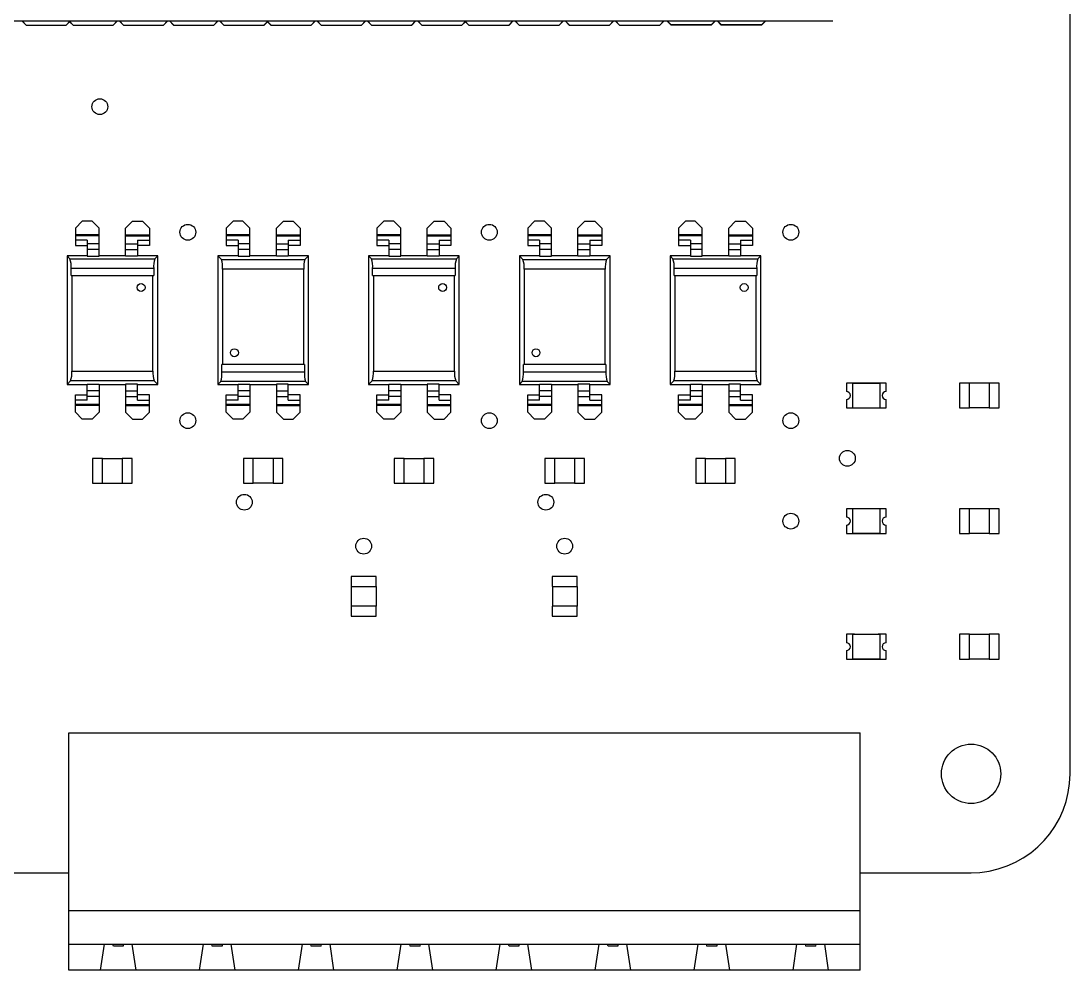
# Model space of a CAD drawing. Header units: millimetres. Extents: x -5 to 155, y -5 to 125.
# Drawn here: x 97 to 150, y -4.9 to 43.1 of the extents above; entities that cross this region are included whole.
import ezdxf

# ---------------------------------------------------------------- set-up
doc = ezdxf.new("R2010")
doc.units = ezdxf.units.MM

msp = doc.modelspace()

# ---------------------------------------------------------------- linework, layer by layer
at = {"color": 7, "linetype": 'Continuous', "lineweight": 25}
for p, q in [((150, 5), (150, 47.915)), ((76.013, 43.068), (138.013, 43.068)), ((97.018, 43.068), (97.234, 42.852)), ((97.032, 43.068), (97.238, 42.862)), ((99.467, 43.068), (99.262, 42.862)), ((99.44, 43.026), (99.266, 42.852)), ((99.412, 43.068), (99.618, 42.862)), ((99.44, 43.026), (99.614, 42.852)), ((101.847, 43.068), (101.642, 42.862)), ((101.862, 43.068), (101.646, 42.852)), ((101.938, 43.068), (102.154, 42.852)), ((101.952, 43.068), (102.158, 42.862)), ((104.387, 43.068), (104.182, 42.862)), ((104.402, 43.068), (104.186, 42.852)), ((104.478, 43.068), (104.694, 42.852)), ((104.492, 43.068), (104.698, 42.862)), ((106.927, 43.068), (106.722, 42.862)), ((106.942, 43.068), (106.726, 42.852)), ((107.018, 43.068), (107.234, 42.852)), ((107.032, 43.068), (107.238, 42.862)), ((109.467, 43.068), (109.262, 42.862)), ((109.44, 43.026), (109.266, 42.852)), ((109.412, 43.068), (109.618, 42.862)), ((109.44, 43.026), (109.614, 42.852)), ((111.847, 43.068), (111.642, 42.862)), ((111.862, 43.068), (111.646, 42.852)), ((111.938, 43.068), (112.154, 42.852)), ((111.952, 43.068), (112.158, 42.862)), ((114.387, 43.068), (114.182, 42.862)), ((114.402, 43.068), (114.186, 42.852)), ((114.478, 43.068), (114.694, 42.852)), ((114.492, 43.068), (114.698, 42.862)), ((116.927, 43.068), (116.722, 42.862)), ((116.942, 43.068), (116.726, 42.852)), ((117.018, 43.068), (117.234, 42.852)), ((117.032, 43.068), (117.238, 42.862)), ((119.467, 43.068), (119.262, 42.862)), ((119.44, 43.026), (119.266, 42.852)), ((119.412, 43.068), (119.618, 42.862)), ((119.44, 43.026), (119.614, 42.852)), ((121.847, 43.068), (121.642, 42.862)), ((121.862, 43.068), (121.646, 42.852)), ((121.938, 43.068), (122.154, 42.852)), ((121.952, 43.068), (122.158, 42.862)), ((124.387, 43.068), (124.182, 42.862)), ((124.402, 43.068), (124.186, 42.852)), ((124.478, 43.068), (124.694, 42.852)), ((124.492, 43.068), (124.698, 42.862)), ((126.927, 43.068), (126.722, 42.862)), ((126.942, 43.068), (126.726, 42.852)), ((127.018, 43.068), (127.234, 42.852)), ((127.032, 43.068), (127.238, 42.862)), ((129.467, 43.068), (129.262, 42.862)), ((129.482, 43.068), (129.266, 42.852)), ((129.836, 42.858), (129.626, 43.068)), ((129.84, 42.868), (129.64, 43.068)), ((132.065, 43.068), (131.864, 42.868)), ((132.079, 43.068), (131.868, 42.858)), ((132.376, 42.858), (132.166, 43.068)), ((132.38, 42.868), (132.18, 43.068)), ((134.605, 43.068), (134.404, 42.868)), ((134.619, 43.068), (134.408, 42.858)), ((97.238, 42.862), (97.234, 42.852)), ((97.234, 42.852), (99.266, 42.852)), ((97.238, 42.862), (99.262, 42.862)), ((99.262, 42.862), (99.266, 42.852)), ((99.618, 42.862), (99.614, 42.852)), ((99.614, 42.852), (101.646, 42.852)), ((99.618, 42.862), (101.642, 42.862)), ((101.642, 42.862), (101.646, 42.852)), ((102.158, 42.862), (102.154, 42.852)), ((102.154, 42.852), (104.186, 42.852)), ((102.158, 42.862), (104.182, 42.862)), ((104.182, 42.862), (104.186, 42.852)), ((104.698, 42.862), (104.694, 42.852)), ((104.694, 42.852), (106.726, 42.852)), ((104.698, 42.862), (106.722, 42.862)), ((106.722, 42.862), (106.726, 42.852)), ((107.238, 42.862), (107.234, 42.852)), ((107.234, 42.852), (109.266, 42.852)), ((107.238, 42.862), (109.262, 42.862)), ((109.262, 42.862), (109.266, 42.852)), ((109.618, 42.862), (109.614, 42.852)), ((109.614, 42.852), (111.646, 42.852)), ((109.618, 42.862), (111.642, 42.862)), ((111.642, 42.862), (111.646, 42.852)), ((112.158, 42.862), (112.154, 42.852)), ((112.154, 42.852), (114.186, 42.852)), ((112.158, 42.862), (114.182, 42.862)), ((114.182, 42.862), (114.186, 42.852)), ((114.698, 42.862), (114.694, 42.852)), ((114.694, 42.852), (116.726, 42.852)), ((114.698, 42.862), (116.722, 42.862)), ((116.722, 42.862), (116.726, 42.852)), ((117.238, 42.862), (117.234, 42.852)), ((117.234, 42.852), (119.266, 42.852)), ((117.238, 42.862), (119.262, 42.862)), ((119.262, 42.862), (119.266, 42.852)), ((119.618, 42.862), (119.614, 42.852)), ((119.614, 42.852), (121.646, 42.852)), ((119.618, 42.862), (121.642, 42.862)), ((121.642, 42.862), (121.646, 42.852)), ((122.158, 42.862), (122.154, 42.852)), ((122.154, 42.852), (124.186, 42.852)), ((122.158, 42.862), (124.182, 42.862)), ((124.182, 42.862), (124.186, 42.852)), ((124.698, 42.862), (124.694, 42.852)), ((124.694, 42.852), (126.726, 42.852)), ((124.698, 42.862), (126.722, 42.862)), ((126.722, 42.862), (126.726, 42.852)), ((127.238, 42.862), (127.234, 42.852)), ((127.234, 42.852), (129.266, 42.852)), ((127.238, 42.862), (129.262, 42.862)), ((129.262, 42.862), (129.266, 42.852)), ((129.836, 42.858), (129.84, 42.868)), ((131.868, 42.858), (129.836, 42.858)), ((131.864, 42.868), (129.84, 42.868)), ((131.868, 42.858), (131.864, 42.868)), ((132.376, 42.858), (132.38, 42.868)), ((134.408, 42.858), (132.376, 42.858)), ((134.404, 42.868), (132.38, 42.868)), ((134.408, 42.858), (134.404, 42.868)), ((99.73, 32.59), (100.08, 32.94)), ((100.58, 32.94), (100.08, 32.94)), ((100.58, 32.94), (100.93, 32.59)), ((102.62, 32.94), (102.27, 32.59)), ((102.62, 32.94), (103.12, 32.94)), ((103.47, 32.59), (103.12, 32.94)), ((107.35, 32.59), (107.7, 32.94)), ((108.2, 32.94), (107.7, 32.94)), ((108.2, 32.94), (108.55, 32.59)), ((110.24, 32.94), (109.89, 32.59)), ((110.24, 32.94), (110.74, 32.94)), ((111.09, 32.59), (110.74, 32.94)), ((114.97, 32.59), (115.32, 32.94)), ((115.82, 32.94), (115.32, 32.94)), ((115.82, 32.94), (116.17, 32.59)), ((117.86, 32.94), (117.51, 32.59)), ((117.86, 32.94), (118.36, 32.94)), ((118.71, 32.59), (118.36, 32.94)), ((122.59, 32.59), (122.94, 32.94)), ((123.44, 32.94), (122.94, 32.94)), ((123.44, 32.94), (123.79, 32.59)), ((125.48, 32.94), (125.13, 32.59)), ((125.48, 32.94), (125.98, 32.94)), ((126.33, 32.59), (125.98, 32.94)), ((130.21, 32.59), (130.56, 32.94)), ((131.06, 32.94), (130.56, 32.94)), ((131.06, 32.94), (131.41, 32.59)), ((133.1, 32.94), (132.75, 32.59)), ((133.1, 32.94), (133.6, 32.94)), ((133.95, 32.59), (133.6, 32.94)), ((99.73, 32.59), (99.73, 31.714)), ((100.93, 31.172), (100.93, 32.59)), ((102.27, 31.172), (102.27, 32.59)), ((103.47, 32.59), (103.47, 31.714)), ((107.35, 32.59), (107.35, 31.714)), ((108.55, 31.172), (108.55, 32.59)), ((109.89, 31.172), (109.89, 32.59)), ((111.09, 32.59), (111.09, 31.714)), ((114.97, 32.59), (114.97, 31.714)), ((116.17, 31.172), (116.17, 32.59)), ((117.51, 31.172), (117.51, 32.59)), ((118.71, 32.59), (118.71, 31.714)), ((122.59, 32.59), (122.59, 31.714)), ((123.79, 31.172), (123.79, 32.59)), ((125.13, 31.172), (125.13, 32.59)), ((126.33, 32.59), (126.33, 31.714)), ((130.21, 32.59), (130.21, 31.714)), ((131.41, 31.172), (131.41, 32.59)), ((132.75, 31.172), (132.75, 32.59)), ((133.95, 32.59), (133.95, 31.714)), ((100.93, 32.249), (99.73, 32.249)), ((100.93, 32.21), (99.73, 32.21)), ((100.33, 31.98), (99.73, 31.98)), ((100.33, 31.98), (100.33, 31.172)), ((102.27, 32.249), (103.47, 32.249)), ((102.27, 32.21), (103.47, 32.21)), ((102.87, 31.98), (102.87, 31.172)), ((102.87, 31.98), (103.47, 31.98)), ((108.55, 32.249), (107.35, 32.249)), ((108.55, 32.21), (107.35, 32.21)), ((107.95, 31.98), (107.35, 31.98)), ((107.95, 31.98), (107.95, 31.172)), ((109.89, 32.249), (111.09, 32.249)), ((109.89, 32.21), (111.09, 32.21)), ((110.49, 31.98), (110.49, 31.172)), ((110.49, 31.98), (111.09, 31.98)), ((116.17, 32.249), (114.97, 32.249)), ((116.17, 32.21), (114.97, 32.21)), ((115.57, 31.98), (114.97, 31.98)), ((115.57, 31.98), (115.57, 31.172)), ((117.51, 32.249), (118.71, 32.249)), ((117.51, 32.21), (118.71, 32.21)), ((118.11, 31.98), (118.11, 31.172)), ((118.11, 31.98), (118.71, 31.98)), ((123.79, 32.249), (122.59, 32.249)), ((123.79, 32.21), (122.59, 32.21)), ((123.19, 31.98), (122.59, 31.98)), ((123.19, 31.98), (123.19, 31.172)), ((125.13, 32.249), (126.33, 32.249)), ((125.13, 32.21), (126.33, 32.21)), ((125.73, 31.98), (125.73, 31.172)), ((125.73, 31.98), (126.33, 31.98)), ((131.41, 32.249), (130.21, 32.249)), ((131.41, 32.21), (130.21, 32.21)), ((130.81, 31.98), (130.21, 31.98)), ((130.81, 31.98), (130.81, 31.172)), ((132.75, 32.249), (133.95, 32.249)), ((132.75, 32.21), (133.95, 32.21)), ((133.35, 31.98), (133.35, 31.172)), ((133.35, 31.98), (133.95, 31.98)), ((99.73, 31.714), (100.33, 31.714)), ((100.93, 31.801), (100.33, 31.801)), ((100.93, 31.508), (100.33, 31.508)), ((102.27, 31.801), (102.87, 31.801)), ((102.27, 31.508), (102.87, 31.508)), ((103.47, 31.714), (102.87, 31.714)), ((107.35, 31.714), (107.95, 31.714)), ((108.55, 31.801), (107.95, 31.801)), ((108.55, 31.508), (107.95, 31.508)), ((109.89, 31.801), (110.49, 31.801)), ((109.89, 31.508), (110.49, 31.508)), ((111.09, 31.714), (110.49, 31.714)), ((114.97, 31.714), (115.57, 31.714)), ((116.17, 31.801), (115.57, 31.801)), ((116.17, 31.508), (115.57, 31.508)), ((117.51, 31.801), (118.11, 31.801)), ((117.51, 31.508), (118.11, 31.508)), ((118.71, 31.714), (118.11, 31.714)), ((122.59, 31.714), (123.19, 31.714)), ((123.79, 31.801), (123.19, 31.801)), ((123.79, 31.508), (123.19, 31.508)), ((125.13, 31.801), (125.73, 31.801)), ((125.13, 31.508), (125.73, 31.508)), ((126.33, 31.714), (125.73, 31.714)), ((130.21, 31.714), (130.81, 31.714)), ((131.41, 31.801), (130.81, 31.801)), ((131.41, 31.508), (130.81, 31.508)), ((132.75, 31.801), (133.35, 31.801)), ((132.75, 31.508), (133.35, 31.508)), ((133.95, 31.714), (133.35, 31.714)), ((99.31, 31.19), (99.31, 24.69)), ((99.453, 31.047), (99.31, 31.19)), ((100.33, 31.19), (99.31, 31.19)), ((99.453, 31.047), (103.747, 31.047)), ((100.33, 31.172), (100.93, 31.172)), ((102.27, 31.19), (100.93, 31.19)), ((102.87, 31.172), (102.27, 31.172)), ((103.89, 31.19), (102.87, 31.19)), ((103.747, 31.047), (103.89, 31.19)), ((103.89, 24.69), (103.89, 31.19)), ((106.93, 31.19), (106.93, 24.69)), ((107.108, 31.012), (106.93, 31.19)), ((107.95, 31.19), (106.93, 31.19)), ((107.108, 31.012), (111.332, 31.012)), ((107.95, 31.172), (108.55, 31.172)), ((109.89, 31.19), (108.55, 31.19)), ((110.49, 31.172), (109.89, 31.172)), ((111.51, 31.19), (110.49, 31.19)), ((111.332, 31.012), (111.51, 31.19)), ((111.51, 24.69), (111.51, 31.19)), ((114.55, 31.19), (114.55, 24.69)), ((114.693, 31.047), (114.55, 31.19)), ((115.57, 31.19), (114.55, 31.19)), ((114.693, 31.047), (118.987, 31.047)), ((115.57, 31.172), (116.17, 31.172)), ((117.51, 31.19), (116.17, 31.19)), ((118.11, 31.172), (117.51, 31.172)), ((119.13, 31.19), (118.11, 31.19)), ((118.987, 31.047), (119.13, 31.19)), ((119.13, 24.69), (119.13, 31.19)), ((122.17, 31.19), (122.17, 24.69)), ((122.348, 31.012), (122.17, 31.19)), ((123.19, 31.19), (122.17, 31.19)), ((122.348, 31.012), (126.572, 31.012)), ((123.19, 31.172), (123.79, 31.172)), ((125.13, 31.19), (123.79, 31.19)), ((125.73, 31.172), (125.13, 31.172)), ((126.75, 31.19), (125.73, 31.19)), ((126.572, 31.012), (126.75, 31.19)), ((126.75, 24.69), (126.75, 31.19)), ((129.79, 31.19), (129.79, 24.69)), ((129.933, 31.047), (129.79, 31.19)), ((130.81, 31.19), (129.79, 31.19)), ((129.933, 31.047), (134.227, 31.047)), ((130.81, 31.172), (131.41, 31.172)), ((132.75, 31.19), (131.41, 31.19)), ((133.35, 31.172), (132.75, 31.172)), ((134.37, 31.19), (133.35, 31.19)), ((134.227, 31.047), (134.37, 31.19)), ((134.37, 24.69), (134.37, 31.19)), ((99.514, 30.19), (99.514, 30.552)), ((103.686, 30.552), (99.514, 30.552)), ((103.686, 30.552), (103.686, 30.19)), ((107.169, 30.516), (107.169, 25.69)), ((111.271, 30.516), (107.169, 30.516)), ((111.271, 25.69), (111.271, 30.516)), ((114.754, 30.19), (114.754, 30.552)), ((118.926, 30.552), (114.754, 30.552)), ((118.926, 30.552), (118.926, 30.19)), ((122.409, 30.516), (122.409, 25.69)), ((126.511, 30.516), (122.409, 30.516)), ((126.511, 25.69), (126.511, 30.516)), ((129.994, 30.19), (129.994, 30.552)), ((134.166, 30.552), (129.994, 30.552)), ((134.166, 30.552), (134.166, 30.19)), ((99.514, 30.19), (103.686, 30.19)), ((99.549, 30.19), (99.549, 25.364)), ((103.651, 25.364), (103.651, 30.19)), ((114.754, 30.19), (118.926, 30.19)), ((114.789, 30.19), (114.789, 25.364)), ((118.891, 25.364), (118.891, 30.19)), ((129.994, 30.19), (134.166, 30.19)), ((130.029, 30.19), (130.029, 25.364)), ((134.131, 25.364), (134.131, 30.19)), ((111.306, 25.69), (107.134, 25.69)), ((107.134, 25.328), (107.134, 25.69)), ((111.306, 25.69), (111.306, 25.328)), ((126.546, 25.69), (122.374, 25.69)), ((122.374, 25.328), (122.374, 25.69)), ((126.546, 25.69), (126.546, 25.328)), ((99.549, 25.364), (103.651, 25.364)), ((107.134, 25.328), (111.306, 25.328)), ((114.789, 25.364), (118.891, 25.364)), ((122.374, 25.328), (126.546, 25.328)), ((130.029, 25.364), (134.131, 25.364)), ((99.488, 24.868), (99.31, 24.69)), ((99.31, 24.69), (100.33, 24.69)), ((103.712, 24.868), (99.488, 24.868)), ((100.33, 24.708), (100.93, 24.708)), ((100.33, 23.9), (100.33, 24.708)), ((100.93, 24.708), (100.93, 23.29)), ((100.93, 24.69), (102.27, 24.69)), ((102.87, 24.708), (102.27, 24.708)), ((102.27, 24.708), (102.27, 23.29)), ((102.87, 23.9), (102.87, 24.708)), ((102.87, 24.69), (103.89, 24.69)), ((103.712, 24.868), (103.89, 24.69)), ((107.073, 24.833), (106.93, 24.69)), ((106.93, 24.69), (107.95, 24.69)), ((111.367, 24.833), (107.073, 24.833)), ((107.95, 23.9), (107.95, 24.708)), ((107.95, 24.708), (108.55, 24.708)), ((108.55, 24.708), (108.55, 23.29)), ((108.55, 24.69), (109.89, 24.69)), ((110.49, 24.708), (109.89, 24.708)), ((109.89, 24.708), (109.89, 23.29)), ((110.49, 23.9), (110.49, 24.708)), ((110.49, 24.69), (111.51, 24.69)), ((111.367, 24.833), (111.51, 24.69)), ((114.728, 24.868), (114.55, 24.69)), ((114.55, 24.69), (115.57, 24.69)), ((118.952, 24.868), (114.728, 24.868)), ((115.57, 24.708), (116.17, 24.708)), ((115.57, 23.9), (115.57, 24.708)), ((116.17, 24.708), (116.17, 23.29)), ((116.17, 24.69), (117.51, 24.69)), ((118.11, 24.708), (117.51, 24.708)), ((117.51, 24.708), (117.51, 23.29)), ((118.11, 23.9), (118.11, 24.708)), ((118.11, 24.69), (119.13, 24.69)), ((118.952, 24.868), (119.13, 24.69)), ((122.313, 24.833), (122.17, 24.69)), ((122.17, 24.69), (123.19, 24.69)), ((126.607, 24.833), (122.313, 24.833)), ((123.19, 23.9), (123.19, 24.708)), ((123.19, 24.708), (123.79, 24.708)), ((123.79, 24.708), (123.79, 23.29)), ((123.79, 24.69), (125.13, 24.69)), ((125.73, 24.708), (125.13, 24.708)), ((125.13, 24.708), (125.13, 23.29)), ((125.73, 23.9), (125.73, 24.708)), ((125.73, 24.69), (126.75, 24.69)), ((126.607, 24.833), (126.75, 24.69)), ((129.968, 24.868), (129.79, 24.69)), ((129.79, 24.69), (130.81, 24.69)), ((134.192, 24.868), (129.968, 24.868)), ((130.81, 24.708), (131.41, 24.708)), ((130.81, 23.9), (130.81, 24.708)), ((131.41, 24.708), (131.41, 23.29)), ((131.41, 24.69), (132.75, 24.69)), ((133.35, 24.708), (132.75, 24.708)), ((132.75, 24.708), (132.75, 23.29)), ((133.35, 23.9), (133.35, 24.708)), ((133.35, 24.69), (134.37, 24.69)), ((134.192, 24.868), (134.37, 24.69)), ((138.7, 24.755), (138.7, 24.33)), ((139.1, 24.755), (138.7, 24.755)), ((139, 24.745), (139, 23.515)), ((140.4, 24.745), (139, 24.745)), ((139.1, 24.754), (139.1, 24.755)), ((140.3, 24.754), (139.1, 24.754)), ((140.7, 24.755), (140.3, 24.755)), ((140.3, 24.755), (140.3, 24.754)), ((140.4, 23.515), (140.4, 24.745)), ((140.7, 24.33), (140.7, 24.755)), ((144.915, 24.755), (144.415, 24.755)), ((144.415, 24.755), (144.415, 23.505)), ((144.915, 23.505), (144.915, 24.755)), ((145.915, 24.754), (144.915, 24.754)), ((146.415, 24.755), (145.915, 24.755)), ((145.915, 24.755), (145.915, 23.505)), ((146.415, 23.505), (146.415, 24.755)), ((99.73, 23.29), (99.73, 24.166)), ((99.73, 24.166), (100.33, 24.166)), ((100.33, 23.9), (99.73, 23.9)), ((100.93, 24.372), (100.33, 24.372)), ((100.93, 24.079), (100.33, 24.079)), ((102.27, 24.372), (102.87, 24.372)), ((102.27, 24.079), (102.87, 24.079)), ((103.47, 24.166), (102.87, 24.166)), ((102.87, 23.9), (103.47, 23.9)), ((103.47, 23.29), (103.47, 24.166)), ((107.35, 23.29), (107.35, 24.166)), ((107.35, 24.166), (107.95, 24.166)), ((107.95, 23.9), (107.35, 23.9)), ((108.55, 24.372), (107.95, 24.372)), ((108.55, 24.079), (107.95, 24.079)), ((109.89, 24.372), (110.49, 24.372)), ((109.89, 24.079), (110.49, 24.079)), ((111.09, 24.166), (110.49, 24.166)), ((110.49, 23.9), (111.09, 23.9)), ((111.09, 23.29), (111.09, 24.166)), ((114.97, 23.29), (114.97, 24.166)), ((114.97, 24.166), (115.57, 24.166)), ((115.57, 23.9), (114.97, 23.9)), ((116.17, 24.372), (115.57, 24.372)), ((116.17, 24.079), (115.57, 24.079)), ((117.51, 24.372), (118.11, 24.372)), ((117.51, 24.079), (118.11, 24.079)), ((118.71, 24.166), (118.11, 24.166)), ((118.11, 23.9), (118.71, 23.9)), ((118.71, 23.29), (118.71, 24.166)), ((122.59, 23.29), (122.59, 24.166)), ((122.59, 24.166), (123.19, 24.166)), ((123.19, 23.9), (122.59, 23.9)), ((123.79, 24.372), (123.19, 24.372)), ((123.79, 24.079), (123.19, 24.079)), ((125.13, 24.372), (125.73, 24.372)), ((125.13, 24.079), (125.73, 24.079)), ((126.33, 24.166), (125.73, 24.166)), ((125.73, 23.9), (126.33, 23.9)), ((126.33, 23.29), (126.33, 24.166)), ((130.21, 23.29), (130.21, 24.166)), ((130.21, 24.166), (130.81, 24.166)), ((130.81, 23.9), (130.21, 23.9)), ((131.41, 24.372), (130.81, 24.372)), ((131.41, 24.079), (130.81, 24.079)), ((132.75, 24.372), (133.35, 24.372)), ((132.75, 24.079), (133.35, 24.079)), ((133.95, 24.166), (133.35, 24.166)), ((133.35, 23.9), (133.95, 23.9)), ((133.95, 23.29), (133.95, 24.166)), ((138.7, 23.93), (138.7, 23.505)), ((140.7, 23.505), (140.7, 23.93)), ((100.93, 23.67), (99.73, 23.67)), ((100.93, 23.631), (99.73, 23.631)), ((102.27, 23.67), (103.47, 23.67)), ((102.27, 23.631), (103.47, 23.631)), ((108.55, 23.67), (107.35, 23.67)), ((108.55, 23.631), (107.35, 23.631)), ((109.89, 23.67), (111.09, 23.67)), ((109.89, 23.631), (111.09, 23.631)), ((116.17, 23.67), (114.97, 23.67)), ((116.17, 23.631), (114.97, 23.631)), ((117.51, 23.67), (118.71, 23.67)), ((117.51, 23.631), (118.71, 23.631)), ((123.79, 23.67), (122.59, 23.67)), ((123.79, 23.631), (122.59, 23.631)), ((125.13, 23.67), (126.33, 23.67)), ((125.13, 23.631), (126.33, 23.631)), ((131.41, 23.67), (130.21, 23.67)), ((131.41, 23.631), (130.21, 23.631)), ((132.75, 23.67), (133.95, 23.67)), ((132.75, 23.631), (133.95, 23.631)), ((138.7, 23.505), (139.1, 23.505)), ((139, 23.515), (140.4, 23.515)), ((139.1, 23.505), (139.1, 23.506)), ((139.1, 23.506), (140.3, 23.506)), ((140.3, 23.506), (140.3, 23.505)), ((140.3, 23.505), (140.7, 23.505)), ((144.415, 23.505), (144.915, 23.505)), ((145.915, 23.506), (144.915, 23.506)), ((145.915, 23.505), (146.415, 23.505)), ((99.73, 23.29), (100.08, 22.94)), ((100.58, 22.94), (100.08, 22.94)), ((100.58, 22.94), (100.93, 23.29)), ((102.62, 22.94), (102.27, 23.29)), ((102.62, 22.94), (103.12, 22.94)), ((103.47, 23.29), (103.12, 22.94)), ((107.35, 23.29), (107.7, 22.94)), ((108.2, 22.94), (107.7, 22.94)), ((108.2, 22.94), (108.55, 23.29)), ((110.24, 22.94), (109.89, 23.29)), ((110.24, 22.94), (110.74, 22.94)), ((111.09, 23.29), (110.74, 22.94)), ((114.97, 23.29), (115.32, 22.94)), ((115.82, 22.94), (115.32, 22.94)), ((115.82, 22.94), (116.17, 23.29)), ((117.86, 22.94), (117.51, 23.29)), ((117.86, 22.94), (118.36, 22.94)), ((118.71, 23.29), (118.36, 22.94)), ((122.59, 23.29), (122.94, 22.94)), ((123.44, 22.94), (122.94, 22.94)), ((123.44, 22.94), (123.79, 23.29)), ((125.48, 22.94), (125.13, 23.29)), ((125.48, 22.94), (125.98, 22.94)), ((126.33, 23.29), (125.98, 22.94)), ((130.21, 23.29), (130.56, 22.94)), ((131.06, 22.94), (130.56, 22.94)), ((131.06, 22.94), (131.41, 23.29)), ((133.1, 22.94), (132.75, 23.29)), ((133.1, 22.94), (133.6, 22.94)), ((133.95, 23.29), (133.6, 22.94)), ((100.6, 20.945), (100.6, 19.695)), ((101.1, 20.945), (100.6, 20.945)), ((101.1, 19.695), (101.1, 20.945)), ((101.1, 20.944), (102.1, 20.944)), ((102.6, 20.945), (102.1, 20.945)), ((102.1, 20.945), (102.1, 19.695)), ((102.6, 19.695), (102.6, 20.945)), ((108.22, 20.945), (108.22, 19.695)), ((108.72, 20.945), (108.22, 20.945)), ((108.72, 19.695), (108.72, 20.945)), ((109.72, 20.944), (108.72, 20.944)), ((110.22, 20.945), (109.72, 20.945)), ((109.72, 20.945), (109.72, 19.695)), ((110.22, 19.695), (110.22, 20.945)), ((116.34, 20.945), (115.84, 20.945)), ((115.84, 20.945), (115.84, 19.695)), ((116.34, 19.695), (116.34, 20.945)), ((116.34, 20.944), (117.34, 20.944)), ((117.84, 20.945), (117.34, 20.945)), ((117.34, 20.945), (117.34, 19.695)), ((117.84, 19.695), (117.84, 20.945)), ((123.46, 20.945), (123.46, 19.695)), ((123.96, 20.945), (123.46, 20.945)), ((123.96, 19.695), (123.96, 20.945)), ((124.96, 20.944), (123.96, 20.944)), ((125.46, 20.945), (124.96, 20.945)), ((124.96, 20.945), (124.96, 19.695)), ((125.46, 19.695), (125.46, 20.945)), ((131.58, 20.945), (131.08, 20.945)), ((131.08, 20.945), (131.08, 19.695)), ((131.58, 19.695), (131.58, 20.945)), ((131.58, 20.944), (132.58, 20.944)), ((133.08, 20.945), (132.58, 20.945)), ((132.58, 20.945), (132.58, 19.695)), ((133.08, 19.695), (133.08, 20.945)), ((100.6, 19.695), (101.1, 19.695)), ((101.1, 19.696), (102.1, 19.696)), ((102.1, 19.695), (102.6, 19.695)), ((108.22, 19.695), (108.72, 19.695)), ((109.72, 19.696), (108.72, 19.696)), ((109.72, 19.695), (110.22, 19.695)), ((115.84, 19.695), (116.34, 19.695)), ((116.34, 19.696), (117.34, 19.696)), ((117.34, 19.695), (117.84, 19.695)), ((123.46, 19.695), (123.96, 19.695)), ((124.96, 19.696), (123.96, 19.696)), ((124.96, 19.695), (125.46, 19.695)), ((131.08, 19.695), (131.58, 19.695)), ((131.58, 19.696), (132.58, 19.696)), ((132.58, 19.695), (133.08, 19.695)), ((138.7, 18.405), (138.7, 17.98)), ((139.1, 18.405), (138.7, 18.405)), ((139, 18.395), (139, 17.165)), ((140.4, 18.395), (139, 18.395)), ((139.1, 18.404), (139.1, 18.405)), ((140.3, 18.404), (139.1, 18.404)), ((140.3, 18.405), (140.3, 18.404)), ((140.7, 18.405), (140.3, 18.405)), ((140.4, 17.165), (140.4, 18.395)), ((140.7, 17.98), (140.7, 18.405)), ((144.415, 18.405), (144.415, 17.155)), ((144.915, 18.405), (144.415, 18.405)), ((144.915, 17.155), (144.915, 18.405)), ((145.915, 18.404), (144.915, 18.404)), ((146.415, 18.405), (145.915, 18.405)), ((145.915, 18.405), (145.915, 17.155)), ((146.415, 17.155), (146.415, 18.405)), ((138.7, 17.58), (138.7, 17.155)), ((140.7, 17.155), (140.7, 17.58)), ((138.7, 17.155), (139.1, 17.155)), ((139, 17.165), (140.4, 17.165)), ((139.1, 17.156), (140.3, 17.156)), ((139.1, 17.155), (139.1, 17.156)), ((140.3, 17.156), (140.3, 17.155)), ((140.3, 17.155), (140.7, 17.155)), ((144.415, 17.155), (144.915, 17.155)), ((145.915, 17.156), (144.915, 17.156)), ((145.915, 17.155), (146.415, 17.155)), ((113.675, 14.97), (113.675, 14.47)), ((114.925, 14.97), (113.675, 14.97)), ((114.925, 14.47), (114.925, 14.97)), ((123.835, 14.97), (123.835, 14.47)), ((125.085, 14.97), (123.835, 14.97)), ((125.085, 14.47), (125.085, 14.97)), ((113.675, 14.47), (114.925, 14.47)), ((113.676, 14.47), (113.676, 13.47)), ((114.924, 14.47), (114.924, 13.47)), ((123.835, 14.47), (125.085, 14.47)), ((123.836, 14.47), (123.836, 13.47)), ((125.084, 14.47), (125.084, 13.47)), ((113.675, 13.47), (113.675, 12.97)), ((114.925, 13.47), (113.675, 13.47)), ((114.925, 12.97), (114.925, 13.47)), ((123.835, 13.47), (123.835, 12.97)), ((125.085, 13.47), (123.835, 13.47)), ((125.085, 12.97), (125.085, 13.47)), ((113.675, 12.97), (114.925, 12.97)), ((123.835, 12.97), (125.085, 12.97)), ((138.7, 12.055), (138.7, 11.63)), ((139.1, 12.055), (138.7, 12.055)), ((140.4, 12.045), (139, 12.045)), ((139, 12.045), (139, 10.815)), ((139.1, 12.054), (139.1, 12.055)), ((140.3, 12.054), (139.1, 12.054)), ((140.3, 12.055), (140.3, 12.054)), ((140.7, 12.055), (140.3, 12.055)), ((140.4, 10.815), (140.4, 12.045)), ((140.7, 11.63), (140.7, 12.055)), ((144.415, 12.055), (144.415, 10.805)), ((144.915, 12.055), (144.415, 12.055)), ((144.915, 10.805), (144.915, 12.055)), ((145.915, 12.054), (144.915, 12.054)), ((146.415, 12.055), (145.915, 12.055)), ((145.915, 12.055), (145.915, 10.805)), ((146.415, 10.805), (146.415, 12.055)), ((138.7, 11.23), (138.7, 10.805)), ((140.7, 10.805), (140.7, 11.23)), ((138.7, 10.805), (139.1, 10.805)), ((139, 10.815), (140.4, 10.815)), ((139.1, 10.806), (140.3, 10.806)), ((139.1, 10.805), (139.1, 10.806)), ((140.3, 10.806), (140.3, 10.805)), ((140.3, 10.805), (140.7, 10.805)), ((144.415, 10.805), (144.915, 10.805)), ((145.915, 10.806), (144.915, 10.806)), ((145.915, 10.805), (146.415, 10.805)), ((99.4, -4.92), (99.4, 7.08)), ((99.4, 7.08), (139.4, 7.08)), ((139.4, -4.92), (139.4, 7.08)), ((94.95, 0), (99.4, 0)), ((139.4, 0), (145, 0)), ((145, 0), (145.436, 0.019)), ((139.4, -1.92), (99.4, -1.92)), ((99.4, -3.62), (139.4, -3.62)), ((101, -4.92), (101.2, -3.62)), ((101.65, -3.72), (101.625, -3.62)), ((102.15, -3.72), (102.175, -3.62)), ((102.8, -4.92), (102.6, -3.62)), ((106, -4.92), (106.2, -3.62)), ((106.65, -3.72), (106.625, -3.62)), ((107.15, -3.72), (107.175, -3.62)), ((107.8, -4.92), (107.6, -3.62)), ((111, -4.92), (111.2, -3.62)), ((111.65, -3.72), (111.625, -3.62)), ((112.15, -3.72), (112.175, -3.62)), ((112.8, -4.92), (112.6, -3.62)), ((116, -4.92), (116.2, -3.62)), ((116.65, -3.72), (116.625, -3.62)), ((117.15, -3.72), (117.175, -3.62)), ((117.8, -4.92), (117.6, -3.62)), ((121, -4.92), (121.2, -3.62)), ((121.65, -3.72), (121.625, -3.62)), ((122.15, -3.72), (122.175, -3.62)), ((122.8, -4.92), (122.6, -3.62)), ((126, -4.92), (126.2, -3.62)), ((126.65, -3.72), (126.625, -3.62)), ((127.15, -3.72), (127.175, -3.62)), ((127.8, -4.92), (127.6, -3.62)), ((131, -4.92), (131.2, -3.62)), ((131.65, -3.72), (131.625, -3.62)), ((132.15, -3.72), (132.175, -3.62)), ((132.8, -4.92), (132.6, -3.62)), ((136, -4.92), (136.2, -3.62)), ((136.65, -3.72), (136.625, -3.62)), ((137.15, -3.72), (137.175, -3.62)), ((137.8, -4.92), (137.6, -3.62)), ((102.15, -3.72), (101.65, -3.72)), ((107.15, -3.72), (106.65, -3.72)), ((112.15, -3.72), (111.65, -3.72)), ((117.15, -3.72), (116.65, -3.72)), ((122.15, -3.72), (121.65, -3.72)), ((127.15, -3.72), (126.65, -3.72)), ((132.15, -3.72), (131.65, -3.72)), ((137.15, -3.72), (136.65, -3.72)), ((139.4, -4.92), (99.4, -4.92))]:
    msp.add_line(p, q, dxfattribs=at)
for centre, radius in [((100.965, 38.735), 0.4), ((105.41, 32.385), 0.4), ((120.65, 32.385), 0.4), ((135.89, 32.385), 0.4), ((103.051, 29.59), 0.2), ((103.051, 29.59), 0.2), ((118.291, 29.59), 0.2), ((118.291, 29.59), 0.2), ((133.531, 29.59), 0.2), ((133.531, 29.59), 0.2), ((107.769, 26.29), 0.2), ((107.769, 26.29), 0.2), ((123.009, 26.29), 0.2), ((123.009, 26.29), 0.2), ((105.41, 22.86), 0.4), ((120.65, 22.86), 0.4), ((135.89, 22.86), 0.4), ((138.748, 20.955), 0.4), ((108.267, 18.733), 0.4), ((123.508, 18.733), 0.4), ((135.89, 17.78), 0.4), ((114.3, 16.51), 0.4), ((124.46, 16.51), 0.4), ((145, 5), 1.5)]:
    msp.add_circle(centre, radius, dxfattribs=at)
for centre, radius, start, end in [((98.275, 30.651), 1.243, 355.3894, 18.5412), ((104.925, 30.651), 1.243, 161.4588, 184.6106), ((105.93, 30.616), 1.243, 355.3894, 18.5412), ((112.51, 30.616), 1.243, 161.4588, 184.6106), ((113.515, 30.651), 1.243, 355.3894, 18.5412), ((120.165, 30.651), 1.243, 161.4588, 184.6106), ((121.17, 30.616), 1.243, 355.3894, 18.5412), ((127.75, 30.616), 1.243, 161.4588, 184.6106), ((128.755, 30.651), 1.243, 355.3894, 18.5412), ((135.405, 30.651), 1.243, 161.4588, 184.6106), ((98.31, 25.264), 1.243, 341.4588, 4.6106), ((104.89, 25.264), 1.243, 175.3894, 198.5412), ((105.895, 25.229), 1.243, 341.4588, 4.6106), ((112.545, 25.229), 1.243, 175.3894, 198.5412), ((113.55, 25.264), 1.243, 341.4588, 4.6106), ((120.13, 25.264), 1.243, 175.3894, 198.5412), ((121.135, 25.229), 1.243, 341.4588, 4.6106), ((127.785, 25.229), 1.243, 175.3894, 198.5412), ((128.79, 25.264), 1.243, 341.4588, 4.6106), ((135.37, 25.264), 1.243, 175.3894, 198.5412), ((138.7, 24.13), 0.2, 270, 90), ((140.7, 24.13), 0.2, 90, 270), ((138.7, 17.78), 0.2, 270, 90), ((140.7, 17.78), 0.2, 90, 270), ((138.7, 11.43), 0.2, 270, 90), ((140.7, 11.43), 0.2, 90, 270), ((145, 5), 5, 275.0014, 0.0014)]:
    msp.add_arc(centre, radius, start, end, dxfattribs=at)

doc.saveas('drawing.dxf')
